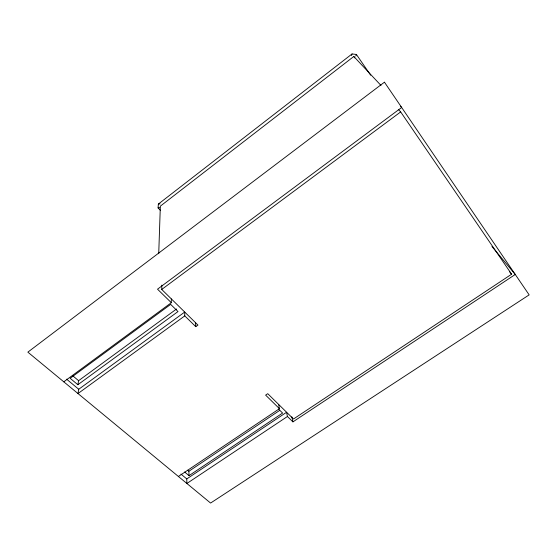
<?xml version="1.0" encoding="UTF-8"?>
<svg xmlns="http://www.w3.org/2000/svg" width="557" height="557" viewBox="0 0 557 557"><rect width="100%" height="100%" fill="white"/><g stroke="black" fill="none" stroke-linecap="round" stroke-linejoin="round"><path stroke-width="0.84" d="M63.776 381.817L171.319 302.709L171.326 298.963M184.778 315.896L77.994 393.555L78.753 389.259L184.673 312.087L184.778 315.896L195.765 326.66L197.965 325.079L161.732 289.445L161.836 285.114M158.724 253.727L160.339 206.153L353.806 56.473L380.988 85.451M160.465 210.421L158.077 207.9L158.362 204.064L352.059 53.945L356.403 54.461L370.67 75.223M77.869 384.727L178.01 311.565L170.672 304.387L70.147 378.287L77.869 384.727L78.6 380.682L176.562 308.982M351.488 55.582L352.059 53.945M355.777 56.083L356.403 54.461M161.732 289.445L400.671 111.915L511.604 274.204L293.483 419.017L267.729 393.688L265.619 395.115L279.461 408.685L178.4 476.472M278.5 409.04L282.615 413.064L189.004 475.643L188.886 471.25L279.635 410.432M287.433 416.497L186.88 483.483L186.776 478.916L286.556 412.277L287.433 416.497L292.926 421.879L515.26 274.462L491.949 246.486M158.077 207.9L159.796 207.691M158.362 204.064L160.089 203.897M66.589 379.157L78.753 389.259M180.941 474.077L186.776 478.916M184.645 472.002L189.004 475.643M72.856 375.878L78.6 380.682M187.646 470.212L188.886 471.25M171.319 302.709L157.52 289.187L401.667 107.494L400.483 106.234M398.325 109.36L400.671 111.915M509.404 271.538L511.604 274.204M353.806 56.473L354.788 57.9M291.833 416.817L292.926 421.879M278.639 404.486L279.461 408.685M195.542 322.364L195.765 326.66M384.448 82.185L27.85 352.142L210.588 503.055L529.15 294.876L384.448 82.185"/></g></svg>
